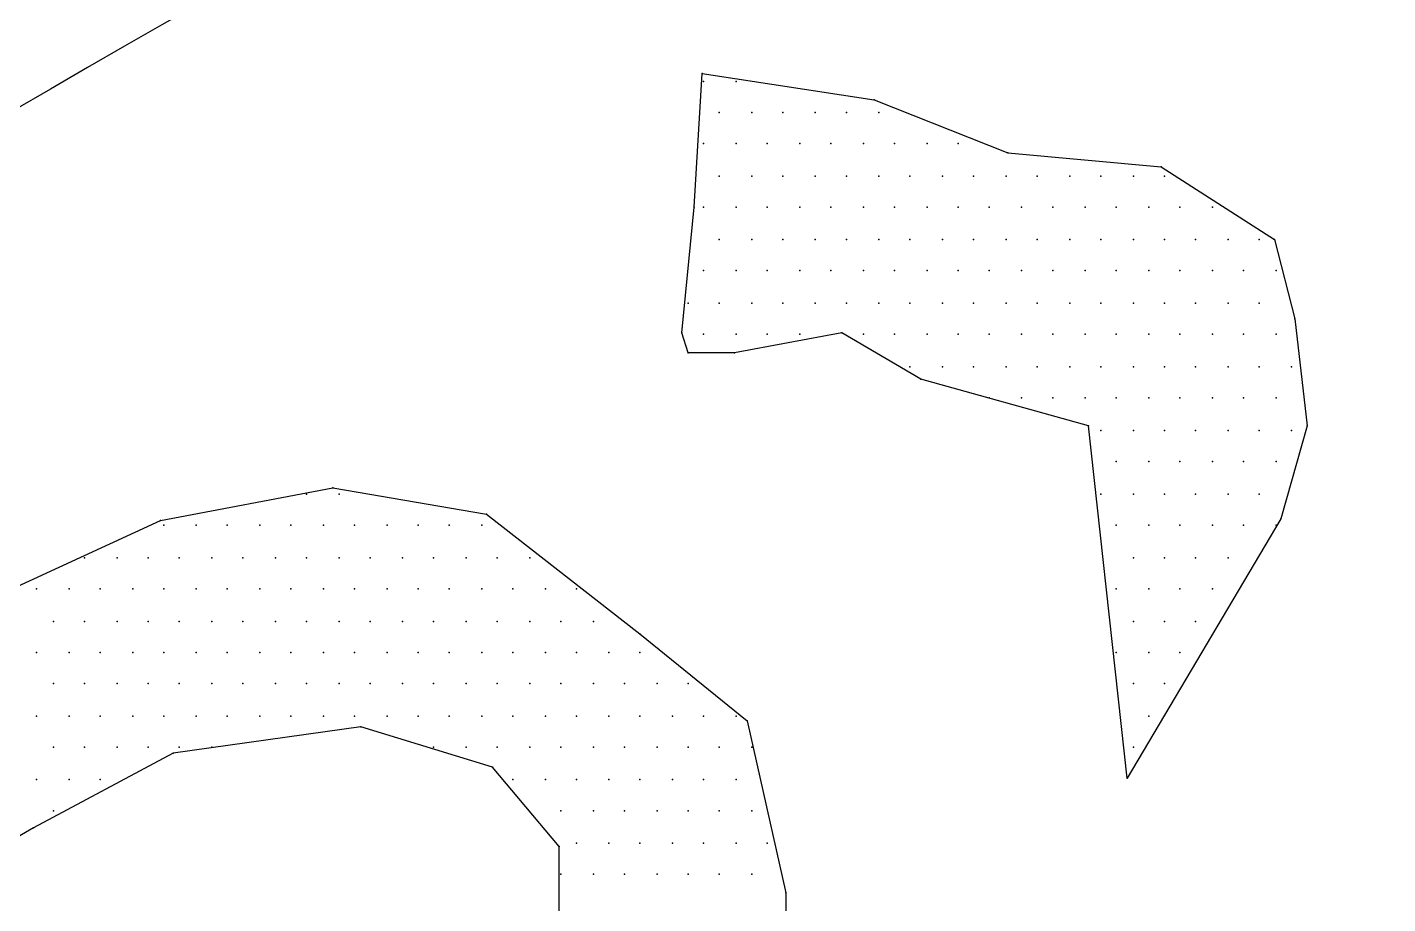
# Model space of a CAD drawing. Extents: x 199580 to 199930, y 645370 to 645670.
# Drawn here: x 199637.734 to 199639.585, y 645647.756 to 645648.949 of the extents above; entities that cross this region are included whole.
import ezdxf

# ---------------------------------------------------------------- set-up
doc = ezdxf.new("R2010")
doc.units = 0
doc.header["$LTSCALE"] = 0.2
doc.layers.add('KOTERET', color=1, linetype='Continuous')

msp = doc.modelspace()

# ---------------------------------------------------------------- linework, layer by layer
at = {"layer": 'KOTERET', "color": 1, "linetype": 'Continuous'}
for points in [[(199654.9932, 645650.0129, 0.06433), (199649.8966, 645651.419, 0.055067), (199645.3679, 645651.5541, 0.081051), (199640.018, 645650.4542, 0.05642), (199636.6294, 645648.7018, 0.170965), (199634.0241, 645645.6637, 0.076819), (199633.6272, 645643.867, 0.118306), (199634.2627, 645641.1287, 0.129737), (199636.2937, 645638.8211, 0.070189), (199640.2692, 645636.7267, 0.047922), (199643.2503, 645635.9688, 0.049022), (199647.5172, 645635.6626, 0.072792), (199653.7581, 645636.7436, 0.1248), (199657.8581, 645638.9858, 0.103709), (199660.1109, 645642.1717, 0.036886), (199660.2755, 645642.8705, 0.106536), (199660.1615, 645644.9205, 0.106243), (199658.1347, 645648.0156, 0.106919), (199654.9932, 645650.0129)], [(199643.3263, 645636.4269, 0.049045), (199647.5045, 645636.1271, 0.072972), (199653.6272, 645637.1912, 0.125195), (199657.5415, 645639.3257, 0.103069), (199659.6759, 645642.3342, 0.035565), (199659.8174, 645642.9444, 0.105225), (199659.7203, 645644.777, 0.105504), (199657.8096, 645647.6863, 0.107235), (199654.8243, 645649.5822, 0.064474), (199649.8311, 645650.9587, 0.055181), (199645.3953, 645651.0918, 0.081162), (199640.1847, 645650.0213, 0.05669), (199636.8743, 645648.307, 0.171614), (199634.4569, 645645.4969, 0.076301), (199634.0916, 645643.8501, 0.117637), (199634.6786, 645641.3377, 0.130118), (199636.5597, 645639.2032, 0.070334), (199640.4275, 645637.1637, 0.047983), (199643.3263, 645636.4269)]]:
    msp.add_lwpolyline(points, format="xyb", dxfattribs=at)
at = {"layer": 'KOTERET', "color": 2, "linetype": 'Continuous'}
for points in [[(199638.6414, 645648.7039), (199638.652, 645648.8855)], [(199638.652, 645648.8855), (199638.8863, 645648.8496)], [(199638.6541, 645648.8749), (199638.6541, 645648.8749)], [(199638.6984, 645648.8749), (199638.6984, 645648.8749)], [(199638.6752, 645648.8327), (199638.6752, 645648.8327)], [(199638.7195, 645648.8327), (199638.7195, 645648.8327)], [(199638.7618, 645648.8327), (199638.7618, 645648.8327)], [(199638.8061, 645648.8327), (199638.8061, 645648.8327)], [(199638.8483, 645648.8327), (199638.8483, 645648.8327)], [(199638.8863, 645648.8496), (199639.0679, 645648.7778)], [(199638.8927, 645648.8327), (199638.8927, 645648.8327)], [(199638.6541, 645648.7905), (199638.6541, 645648.7905)], [(199638.6984, 645648.7905), (199638.6984, 645648.7905)], [(199638.7406, 645648.7905), (199638.7406, 645648.7905)], [(199638.785, 645648.7905), (199638.785, 645648.7905)], [(199638.8272, 645648.7905), (199638.8272, 645648.7905)], [(199638.8715, 645648.7905), (199638.8715, 645648.7905)], [(199638.9138, 645648.7905), (199638.9138, 645648.7905)], [(199638.9581, 645648.7905), (199638.9581, 645648.7905)], [(199639.0003, 645648.7905), (199639.0003, 645648.7905)], [(199639.0679, 645648.7778), (199639.2769, 645648.7588)], [(199639.2769, 645648.7588), (199639.431, 645648.6596)], [(199638.6752, 645648.7461), (199638.6752, 645648.7461)], [(199638.7195, 645648.7461), (199638.7195, 645648.7461)], [(199638.7618, 645648.7461), (199638.7618, 645648.7461)], [(199638.8061, 645648.7461), (199638.8061, 645648.7461)], [(199638.8483, 645648.7461), (199638.8483, 645648.7461)], [(199638.8927, 645648.7461), (199638.8927, 645648.7461)], [(199638.9349, 645648.7461), (199638.9349, 645648.7461)], [(199638.9792, 645648.7461), (199638.9792, 645648.7461)], [(199639.0214, 645648.7461), (199639.0214, 645648.7461)], [(199639.0658, 645648.7461), (199639.0658, 645648.7461)], [(199639.108, 645648.7461), (199639.108, 645648.7461)], [(199639.1523, 645648.7461), (199639.1523, 645648.7461)], [(199639.1946, 645648.7461), (199639.1946, 645648.7461)], [(199639.2389, 645648.7461), (199639.2389, 645648.7461)], [(199639.2811, 645648.7461), (199639.2811, 645648.7461)], [(199638.6245, 645648.5329), (199638.6414, 645648.7039)], [(199638.6541, 645648.7039), (199638.6541, 645648.7039)], [(199638.6984, 645648.7039), (199638.6984, 645648.7039)], [(199638.7406, 645648.7039), (199638.7406, 645648.7039)], [(199638.785, 645648.7039), (199638.785, 645648.7039)], [(199638.8272, 645648.7039), (199638.8272, 645648.7039)], [(199638.8715, 645648.7039), (199638.8715, 645648.7039)], [(199638.9138, 645648.7039), (199638.9138, 645648.7039)], [(199638.9581, 645648.7039), (199638.9581, 645648.7039)], [(199639.0003, 645648.7039), (199639.0003, 645648.7039)], [(199639.0426, 645648.7039), (199639.0426, 645648.7039)], [(199639.0869, 645648.7039), (199639.0869, 645648.7039)], [(199639.1291, 645648.7039), (199639.1291, 645648.7039)], [(199639.1735, 645648.7039), (199639.1735, 645648.7039)], [(199639.2157, 645648.7039), (199639.2157, 645648.7039)], [(199639.26, 645648.7039), (199639.26, 645648.7039)], [(199639.3022, 645648.7039), (199639.3022, 645648.7039)], [(199639.3466, 645648.7039), (199639.3466, 645648.7039)], [(199638.6752, 645648.6596), (199638.6752, 645648.6596)], [(199638.7195, 645648.6596), (199638.7195, 645648.6596)], [(199638.7618, 645648.6596), (199638.7618, 645648.6596)], [(199638.8061, 645648.6596), (199638.8061, 645648.6596)], [(199638.8483, 645648.6596), (199638.8483, 645648.6596)], [(199638.8927, 645648.6596), (199638.8927, 645648.6596)], [(199638.9349, 645648.6596), (199638.9349, 645648.6596)], [(199638.9792, 645648.6596), (199638.9792, 645648.6596)], [(199639.0214, 645648.6596), (199639.0214, 645648.6596)], [(199639.0658, 645648.6596), (199639.0658, 645648.6596)], [(199639.108, 645648.6596), (199639.108, 645648.6596)], [(199639.1523, 645648.6596), (199639.1523, 645648.6596)], [(199639.1946, 645648.6596), (199639.1946, 645648.6596)], [(199639.2389, 645648.6596), (199639.2389, 645648.6596)], [(199639.2811, 645648.6596), (199639.2811, 645648.6596)], [(199639.3234, 645648.6596), (199639.3234, 645648.6596)], [(199639.3677, 645648.6596), (199639.3677, 645648.6596)], [(199639.4099, 645648.6596), (199639.4099, 645648.6596)], [(199639.431, 645648.6596), (199639.4585, 645648.5519)], [(199638.6541, 645648.6174), (199638.6541, 645648.6174)], [(199638.6984, 645648.6174), (199638.6984, 645648.6174)], [(199638.7406, 645648.6174), (199638.7406, 645648.6174)], [(199638.785, 645648.6174), (199638.785, 645648.6174)], [(199638.8272, 645648.6174), (199638.8272, 645648.6174)], [(199638.8715, 645648.6174), (199638.8715, 645648.6174)], [(199638.9138, 645648.6174), (199638.9138, 645648.6174)], [(199638.9581, 645648.6174), (199638.9581, 645648.6174)], [(199639.0003, 645648.6174), (199639.0003, 645648.6174)], [(199639.0426, 645648.6174), (199639.0426, 645648.6174)], [(199639.0869, 645648.6174), (199639.0869, 645648.6174)], [(199639.1291, 645648.6174), (199639.1291, 645648.6174)], [(199639.1735, 645648.6174), (199639.1735, 645648.6174)], [(199639.2157, 645648.6174), (199639.2157, 645648.6174)], [(199639.26, 645648.6174), (199639.26, 645648.6174)], [(199639.3022, 645648.6174), (199639.3022, 645648.6174)], [(199639.3466, 645648.6174), (199639.3466, 645648.6174)], [(199639.3888, 645648.6174), (199639.3888, 645648.6174)], [(199639.4331, 645648.6174), (199639.4331, 645648.6174)], [(199638.633, 645648.573), (199638.633, 645648.573)], [(199638.6752, 645648.573), (199638.6752, 645648.573)], [(199638.7195, 645648.573), (199638.7195, 645648.573)], [(199638.7618, 645648.573), (199638.7618, 645648.573)], [(199638.8061, 645648.573), (199638.8061, 645648.573)], [(199638.8483, 645648.573), (199638.8483, 645648.573)], [(199638.8927, 645648.573), (199638.8927, 645648.573)], [(199638.9349, 645648.573), (199638.9349, 645648.573)], [(199638.9792, 645648.573), (199638.9792, 645648.573)], [(199639.0214, 645648.573), (199639.0214, 645648.573)], [(199639.0658, 645648.573), (199639.0658, 645648.573)], [(199639.108, 645648.573), (199639.108, 645648.573)], [(199639.1523, 645648.573), (199639.1523, 645648.573)], [(199639.1946, 645648.573), (199639.1946, 645648.573)], [(199639.2389, 645648.573), (199639.2389, 645648.573)], [(199639.2811, 645648.573), (199639.2811, 645648.573)], [(199639.3234, 645648.573), (199639.3234, 645648.573)], [(199639.3677, 645648.573), (199639.3677, 645648.573)], [(199639.4099, 645648.573), (199639.4099, 645648.573)], [(199639.4585, 645648.5519), (199639.4754, 645648.4062)], [(199638.633, 645648.5055), (199638.6245, 645648.5329)], [(199638.6541, 645648.5308), (199638.6541, 645648.5308)], [(199638.842, 645648.5329), (199638.6963, 645648.5055)], [(199638.6984, 645648.5308), (199638.6984, 645648.5308)], [(199638.7406, 645648.5308), (199638.7406, 645648.5308)], [(199638.785, 645648.5308), (199638.785, 645648.5308)], [(199638.9497, 645648.4696), (199638.842, 645648.5329)], [(199638.8715, 645648.5308), (199638.8715, 645648.5308)], [(199638.9138, 645648.5308), (199638.9138, 645648.5308)], [(199638.9581, 645648.5308), (199638.9581, 645648.5308)], [(199639.0003, 645648.5308), (199639.0003, 645648.5308)], [(199639.0426, 645648.5308), (199639.0426, 645648.5308)], [(199639.0869, 645648.5308), (199639.0869, 645648.5308)], [(199639.1291, 645648.5308), (199639.1291, 645648.5308)], [(199639.1735, 645648.5308), (199639.1735, 645648.5308)], [(199639.2157, 645648.5308), (199639.2157, 645648.5308)], [(199639.26, 645648.5308), (199639.26, 645648.5308)], [(199639.3022, 645648.5308), (199639.3022, 645648.5308)], [(199639.3466, 645648.5308), (199639.3466, 645648.5308)], [(199639.3888, 645648.5308), (199639.3888, 645648.5308)], [(199639.4331, 645648.5308), (199639.4331, 645648.5308)], [(199638.6963, 645648.5055), (199638.633, 645648.5055)], [(199638.9349, 645648.4865), (199638.9349, 645648.4865)], [(199638.9792, 645648.4865), (199638.9792, 645648.4865)], [(199639.0214, 645648.4865), (199639.0214, 645648.4865)], [(199639.0658, 645648.4865), (199639.0658, 645648.4865)], [(199639.108, 645648.4865), (199639.108, 645648.4865)], [(199639.1523, 645648.4865), (199639.1523, 645648.4865)], [(199639.1946, 645648.4865), (199639.1946, 645648.4865)], [(199639.2389, 645648.4865), (199639.2389, 645648.4865)], [(199639.2811, 645648.4865), (199639.2811, 645648.4865)], [(199639.3234, 645648.4865), (199639.3234, 645648.4865)], [(199639.3677, 645648.4865), (199639.3677, 645648.4865)], [(199639.4099, 645648.4865), (199639.4099, 645648.4865)], [(199639.4543, 645648.4865), (199639.4543, 645648.4865)], [(199639.1777, 645648.4062), (199638.9497, 645648.4696)], [(199639.0426, 645648.4442), (199639.0426, 645648.4442)], [(199639.0869, 645648.4442), (199639.0869, 645648.4442)], [(199639.1291, 645648.4442), (199639.1291, 645648.4442)], [(199639.1735, 645648.4442), (199639.1735, 645648.4442)], [(199639.2157, 645648.4442), (199639.2157, 645648.4442)], [(199639.26, 645648.4442), (199639.26, 645648.4442)], [(199639.3022, 645648.4442), (199639.3022, 645648.4442)], [(199639.3466, 645648.4442), (199639.3466, 645648.4442)], [(199639.3888, 645648.4442), (199639.3888, 645648.4442)], [(199639.4331, 645648.4442), (199639.4331, 645648.4442)], [(199639.2305, 645647.927), (199639.1777, 645648.4062)], [(199639.1946, 645648.3999), (199639.1946, 645648.3999)], [(199639.2389, 645648.3999), (199639.2389, 645648.3999)], [(199639.2811, 645648.3999), (199639.2811, 645648.3999)], [(199639.3234, 645648.3999), (199639.3234, 645648.3999)], [(199639.3677, 645648.3999), (199639.3677, 645648.3999)], [(199639.4099, 645648.3999), (199639.4099, 645648.3999)], [(199639.4754, 645648.4062), (199639.4395, 645648.2796)], [(199639.4543, 645648.3999), (199639.4543, 645648.3999)], [(199639.2157, 645648.3577), (199639.2157, 645648.3577)], [(199639.26, 645648.3577), (199639.26, 645648.3577)], [(199639.3022, 645648.3577), (199639.3022, 645648.3577)], [(199639.3466, 645648.3577), (199639.3466, 645648.3577)], [(199639.3888, 645648.3577), (199639.3888, 645648.3577)], [(199639.4331, 645648.3577), (199639.4331, 645648.3577)], [(199637.9151, 645648.2774), (199638.1495, 645648.3218)], [(199638.1495, 645648.3218), (199638.3585, 645648.2859)], [(199638.1136, 645648.3133), (199638.1136, 645648.3133)], [(199638.1579, 645648.3133), (199638.1579, 645648.3133)], [(199639.1946, 645648.3133), (199639.1946, 645648.3133)], [(199639.2389, 645648.3133), (199639.2389, 645648.3133)], [(199639.2811, 645648.3133), (199639.2811, 645648.3133)], [(199639.3234, 645648.3133), (199639.3234, 645648.3133)], [(199639.3677, 645648.3133), (199639.3677, 645648.3133)], [(199639.4099, 645648.3133), (199639.4099, 645648.3133)], [(199637.5984, 645648.1318), (199637.9151, 645648.2774)], [(199638.3585, 645648.2859), (199638.5675, 645648.1233)], [(199639.4395, 645648.2796), (199639.2305, 645647.927)], [(199637.9194, 645648.2711), (199637.9194, 645648.2711)], [(199637.9637, 645648.2711), (199637.9637, 645648.2711)], [(199638.0059, 645648.2711), (199638.0059, 645648.2711)], [(199638.0503, 645648.2711), (199638.0503, 645648.2711)], [(199638.0925, 645648.2711), (199638.0925, 645648.2711)], [(199638.1368, 645648.2711), (199638.1368, 645648.2711)], [(199638.179, 645648.2711), (199638.179, 645648.2711)], [(199638.2234, 645648.2711), (199638.2234, 645648.2711)], [(199638.2656, 645648.2711), (199638.2656, 645648.2711)], [(199638.3078, 645648.2711), (199638.3078, 645648.2711)], [(199638.3522, 645648.2711), (199638.3522, 645648.2711)], [(199639.2157, 645648.2711), (199639.2157, 645648.2711)], [(199639.26, 645648.2711), (199639.26, 645648.2711)], [(199639.3022, 645648.2711), (199639.3022, 645648.2711)], [(199639.3466, 645648.2711), (199639.3466, 645648.2711)], [(199639.3888, 645648.2711), (199639.3888, 645648.2711)], [(199639.4331, 645648.2711), (199639.4331, 645648.2711)], [(199637.8117, 645648.2268), (199637.8117, 645648.2268)], [(199637.856, 645648.2268), (199637.856, 645648.2268)], [(199637.8982, 645648.2268), (199637.8982, 645648.2268)], [(199637.9405, 645648.2268), (199637.9405, 645648.2268)], [(199637.9848, 645648.2268), (199637.9848, 645648.2268)], [(199638.027, 645648.2268), (199638.027, 645648.2268)], [(199638.0714, 645648.2268), (199638.0714, 645648.2268)], [(199638.1136, 645648.2268), (199638.1136, 645648.2268)], [(199638.1579, 645648.2268), (199638.1579, 645648.2268)], [(199638.2002, 645648.2268), (199638.2002, 645648.2268)], [(199638.2445, 645648.2268), (199638.2445, 645648.2268)], [(199638.2867, 645648.2268), (199638.2867, 645648.2268)], [(199638.3311, 645648.2268), (199638.3311, 645648.2268)], [(199638.3733, 645648.2268), (199638.3733, 645648.2268)], [(199638.4176, 645648.2268), (199638.4176, 645648.2268)], [(199639.2389, 645648.2268), (199639.2389, 645648.2268)], [(199639.2811, 645648.2268), (199639.2811, 645648.2268)], [(199639.3234, 645648.2268), (199639.3234, 645648.2268)], [(199639.3677, 645648.2268), (199639.3677, 645648.2268)], [(199637.7462, 645648.1845), (199637.7462, 645648.1845)], [(199637.7906, 645648.1845), (199637.7906, 645648.1845)], [(199637.8328, 645648.1845), (199637.8328, 645648.1845)], [(199637.8771, 645648.1845), (199637.8771, 645648.1845)], [(199637.9194, 645648.1845), (199637.9194, 645648.1845)], [(199637.9637, 645648.1845), (199637.9637, 645648.1845)], [(199638.0059, 645648.1845), (199638.0059, 645648.1845)], [(199638.0503, 645648.1845), (199638.0503, 645648.1845)], [(199638.0925, 645648.1845), (199638.0925, 645648.1845)], [(199638.1368, 645648.1845), (199638.1368, 645648.1845)], [(199638.179, 645648.1845), (199638.179, 645648.1845)], [(199638.2234, 645648.1845), (199638.2234, 645648.1845)], [(199638.2656, 645648.1845), (199638.2656, 645648.1845)], [(199638.3078, 645648.1845), (199638.3078, 645648.1845)], [(199638.3522, 645648.1845), (199638.3522, 645648.1845)], [(199638.3944, 645648.1845), (199638.3944, 645648.1845)], [(199638.4387, 645648.1845), (199638.4387, 645648.1845)], [(199638.481, 645648.1845), (199638.481, 645648.1845)], [(199639.2157, 645648.1845), (199639.2157, 645648.1845)], [(199639.26, 645648.1845), (199639.26, 645648.1845)], [(199639.3022, 645648.1845), (199639.3022, 645648.1845)], [(199639.3466, 645648.1845), (199639.3466, 645648.1845)], [(199637.7695, 645648.1402), (199637.7695, 645648.1402)], [(199637.8117, 645648.1402), (199637.8117, 645648.1402)], [(199637.856, 645648.1402), (199637.856, 645648.1402)], [(199637.8982, 645648.1402), (199637.8982, 645648.1402)], [(199637.9405, 645648.1402), (199637.9405, 645648.1402)], [(199637.9848, 645648.1402), (199637.9848, 645648.1402)], [(199638.027, 645648.1402), (199638.027, 645648.1402)], [(199638.0714, 645648.1402), (199638.0714, 645648.1402)], [(199638.1136, 645648.1402), (199638.1136, 645648.1402)], [(199638.1579, 645648.1402), (199638.1579, 645648.1402)], [(199638.2002, 645648.1402), (199638.2002, 645648.1402)], [(199638.2445, 645648.1402), (199638.2445, 645648.1402)], [(199638.2867, 645648.1402), (199638.2867, 645648.1402)], [(199638.3311, 645648.1402), (199638.3311, 645648.1402)], [(199638.3733, 645648.1402), (199638.3733, 645648.1402)], [(199638.4176, 645648.1402), (199638.4176, 645648.1402)], [(199638.4598, 645648.1402), (199638.4598, 645648.1402)], [(199638.5042, 645648.1402), (199638.5042, 645648.1402)], [(199639.2389, 645648.1402), (199639.2389, 645648.1402)], [(199639.2811, 645648.1402), (199639.2811, 645648.1402)], [(199639.3234, 645648.1402), (199639.3234, 645648.1402)], [(199638.5675, 645648.1233), (199638.7132, 645648.0051)], [(199637.7462, 645648.098), (199637.7462, 645648.098)], [(199637.7906, 645648.098), (199637.7906, 645648.098)], [(199637.8328, 645648.098), (199637.8328, 645648.098)], [(199637.8771, 645648.098), (199637.8771, 645648.098)], [(199637.9194, 645648.098), (199637.9194, 645648.098)], [(199637.9637, 645648.098), (199637.9637, 645648.098)], [(199638.0059, 645648.098), (199638.0059, 645648.098)], [(199638.0503, 645648.098), (199638.0503, 645648.098)], [(199638.0925, 645648.098), (199638.0925, 645648.098)], [(199638.1368, 645648.098), (199638.1368, 645648.098)], [(199638.179, 645648.098), (199638.179, 645648.098)], [(199638.2234, 645648.098), (199638.2234, 645648.098)], [(199638.2656, 645648.098), (199638.2656, 645648.098)], [(199638.3078, 645648.098), (199638.3078, 645648.098)], [(199638.3522, 645648.098), (199638.3522, 645648.098)], [(199638.3944, 645648.098), (199638.3944, 645648.098)], [(199638.4387, 645648.098), (199638.4387, 645648.098)], [(199638.481, 645648.098), (199638.481, 645648.098)], [(199638.5253, 645648.098), (199638.5253, 645648.098)], [(199638.5675, 645648.098), (199638.5675, 645648.098)], [(199639.2157, 645648.098), (199639.2157, 645648.098)], [(199639.26, 645648.098), (199639.26, 645648.098)], [(199639.3022, 645648.098), (199639.3022, 645648.098)], [(199637.7695, 645648.0558), (199637.7695, 645648.0558)], [(199637.8117, 645648.0558), (199637.8117, 645648.0558)], [(199637.856, 645648.0558), (199637.856, 645648.0558)], [(199637.8982, 645648.0558), (199637.8982, 645648.0558)], [(199637.9405, 645648.0558), (199637.9405, 645648.0558)], [(199637.9848, 645648.0558), (199637.9848, 645648.0558)], [(199638.027, 645648.0558), (199638.027, 645648.0558)], [(199638.0714, 645648.0558), (199638.0714, 645648.0558)], [(199638.1136, 645648.0558), (199638.1136, 645648.0558)], [(199638.1579, 645648.0558), (199638.1579, 645648.0558)], [(199638.2002, 645648.0558), (199638.2002, 645648.0558)], [(199638.2445, 645648.0558), (199638.2445, 645648.0558)], [(199638.2867, 645648.0558), (199638.2867, 645648.0558)], [(199638.3311, 645648.0558), (199638.3311, 645648.0558)], [(199638.3733, 645648.0558), (199638.3733, 645648.0558)], [(199638.4176, 645648.0558), (199638.4176, 645648.0558)], [(199638.4598, 645648.0558), (199638.4598, 645648.0558)], [(199638.5042, 645648.0558), (199638.5042, 645648.0558)], [(199638.5464, 645648.0558), (199638.5464, 645648.0558)], [(199638.5907, 645648.0558), (199638.5907, 645648.0558)], [(199638.633, 645648.0558), (199638.633, 645648.0558)], [(199639.2389, 645648.0558), (199639.2389, 645648.0558)], [(199639.2811, 645648.0558), (199639.2811, 645648.0558)], [(199637.7462, 645648.0114), (199637.7462, 645648.0114)], [(199637.7906, 645648.0114), (199637.7906, 645648.0114)], [(199637.8328, 645648.0114), (199637.8328, 645648.0114)], [(199637.8771, 645648.0114), (199637.8771, 645648.0114)], [(199637.9194, 645648.0114), (199637.9194, 645648.0114)], [(199637.9637, 645648.0114), (199637.9637, 645648.0114)], [(199638.0059, 645648.0114), (199638.0059, 645648.0114)], [(199638.0503, 645648.0114), (199638.0503, 645648.0114)], [(199638.0925, 645648.0114), (199638.0925, 645648.0114)], [(199638.1368, 645648.0114), (199638.1368, 645648.0114)], [(199638.179, 645648.0114), (199638.179, 645648.0114)], [(199638.2234, 645648.0114), (199638.2234, 645648.0114)], [(199638.2656, 645648.0114), (199638.2656, 645648.0114)], [(199638.3078, 645648.0114), (199638.3078, 645648.0114)], [(199638.3522, 645648.0114), (199638.3522, 645648.0114)], [(199638.3944, 645648.0114), (199638.3944, 645648.0114)], [(199638.4387, 645648.0114), (199638.4387, 645648.0114)], [(199638.481, 645648.0114), (199638.481, 645648.0114)], [(199638.5253, 645648.0114), (199638.5253, 645648.0114)], [(199638.5675, 645648.0114), (199638.5675, 645648.0114)], [(199638.6119, 645648.0114), (199638.6119, 645648.0114)], [(199638.6541, 645648.0114), (199638.6541, 645648.0114)], [(199638.6984, 645648.0114), (199638.6984, 645648.0114)], [(199638.7132, 645648.0051), (199638.766, 645647.7707)], [(199639.26, 645648.0114), (199639.26, 645648.0114)], [(199638.1875, 645647.9966), (199637.932, 645647.9608)], [(199638.3669, 645647.9418), (199638.1875, 645647.9966)], [(199637.7695, 645647.9692), (199637.7695, 645647.9692)], [(199637.8117, 645647.9692), (199637.8117, 645647.9692)], [(199637.856, 645647.9692), (199637.856, 645647.9692)], [(199637.8982, 645647.9692), (199637.8982, 645647.9692)], [(199637.9405, 645647.9692), (199637.9405, 645647.9692)], [(199637.9848, 645647.9692), (199637.9848, 645647.9692)], [(199638.2867, 645647.9692), (199638.2867, 645647.9692)], [(199638.3311, 645647.9692), (199638.3311, 645647.9692)], [(199638.3733, 645647.9692), (199638.3733, 645647.9692)], [(199638.4176, 645647.9692), (199638.4176, 645647.9692)], [(199638.4598, 645647.9692), (199638.4598, 645647.9692)], [(199638.5042, 645647.9692), (199638.5042, 645647.9692)], [(199638.5464, 645647.9692), (199638.5464, 645647.9692)], [(199638.5907, 645647.9692), (199638.5907, 645647.9692)], [(199638.633, 645647.9692), (199638.633, 645647.9692)], [(199638.6752, 645647.9692), (199638.6752, 645647.9692)], [(199638.7195, 645647.9692), (199638.7195, 645647.9692)], [(199639.2389, 645647.9692), (199639.2389, 645647.9692)], [(199637.932, 645647.9608), (199637.742, 645647.8594)], [(199638.4577, 645647.8341), (199638.3669, 645647.9418)], [(199637.7462, 645647.9249), (199637.7462, 645647.9249)], [(199637.7906, 645647.9249), (199637.7906, 645647.9249)], [(199637.8328, 645647.9249), (199637.8328, 645647.9249)], [(199638.3944, 645647.9249), (199638.3944, 645647.9249)], [(199638.4387, 645647.9249), (199638.4387, 645647.9249)], [(199638.481, 645647.9249), (199638.481, 645647.9249)], [(199638.5253, 645647.9249), (199638.5253, 645647.9249)], [(199638.5675, 645647.9249), (199638.5675, 645647.9249)], [(199638.6119, 645647.9249), (199638.6119, 645647.9249)], [(199638.6541, 645647.9249), (199638.6541, 645647.9249)], [(199638.6984, 645647.9249), (199638.6984, 645647.9249)], [(199637.7695, 645647.8826), (199637.7695, 645647.8826)], [(199638.4598, 645647.8826), (199638.4598, 645647.8826)], [(199638.5042, 645647.8826), (199638.5042, 645647.8826)], [(199638.5464, 645647.8826), (199638.5464, 645647.8826)], [(199638.5907, 645647.8826), (199638.5907, 645647.8826)], [(199638.633, 645647.8826), (199638.633, 645647.8826)], [(199638.6752, 645647.8826), (199638.6752, 645647.8826)], [(199638.7195, 645647.8826), (199638.7195, 645647.8826)], [(199637.742, 645647.8594), (199637.571, 645647.7602)], [(199638.4577, 645647.7074), (199638.4577, 645647.8341)], [(199638.481, 645647.8383), (199638.481, 645647.8383)], [(199638.5253, 645647.8383), (199638.5253, 645647.8383)], [(199638.5675, 645647.8383), (199638.5675, 645647.8383)], [(199638.6119, 645647.8383), (199638.6119, 645647.8383)], [(199638.6541, 645647.8383), (199638.6541, 645647.8383)], [(199638.6984, 645647.8383), (199638.6984, 645647.8383)], [(199638.7406, 645647.8383), (199638.7406, 645647.8383)], [(199638.4598, 645647.7961), (199638.4598, 645647.7961)], [(199638.5042, 645647.7961), (199638.5042, 645647.7961)], [(199638.5464, 645647.7961), (199638.5464, 645647.7961)], [(199638.5907, 645647.7961), (199638.5907, 645647.7961)], [(199638.633, 645647.7961), (199638.633, 645647.7961)], [(199638.6752, 645647.7961), (199638.6752, 645647.7961)], [(199638.7195, 645647.7961), (199638.7195, 645647.7961)], [(199638.766, 645647.7707), (199638.766, 645647.5427)]]:
    msp.add_lwpolyline(points, dxfattribs=at)
at = {"layer": 'KOTERET', "color": 1}
for p in [(199638.652, 645648.8855), (199638.652, 645648.8855), (199638.6541, 645648.8749), (199638.6541, 645648.8749), (199638.6984, 645648.8749), (199638.6984, 645648.8749), (199638.6752, 645648.8327), (199638.6752, 645648.8327), (199638.7195, 645648.8327), (199638.7195, 645648.8327), (199638.7618, 645648.8327), (199638.7618, 645648.8327), (199638.8061, 645648.8327), (199638.8061, 645648.8327), (199638.8483, 645648.8327), (199638.8483, 645648.8327), (199638.8863, 645648.8496), (199638.8863, 645648.8496), (199638.8927, 645648.8327), (199638.8927, 645648.8327), (199638.6541, 645648.7905), (199638.6541, 645648.7905), (199638.6984, 645648.7905), (199638.6984, 645648.7905), (199638.7406, 645648.7905), (199638.7406, 645648.7905), (199638.785, 645648.7905), (199638.785, 645648.7905), (199638.8272, 645648.7905), (199638.8272, 645648.7905), (199638.8715, 645648.7905), (199638.8715, 645648.7905), (199638.9138, 645648.7905), (199638.9138, 645648.7905), (199638.9581, 645648.7905), (199638.9581, 645648.7905), (199639.0003, 645648.7905), (199639.0003, 645648.7905), (199639.0679, 645648.7778), (199639.0679, 645648.7778), (199639.2769, 645648.7588), (199639.2769, 645648.7588), (199638.6752, 645648.7461), (199638.6752, 645648.7461), (199638.7195, 645648.7461), (199638.7195, 645648.7461), (199638.7618, 645648.7461), (199638.7618, 645648.7461), (199638.8061, 645648.7461), (199638.8061, 645648.7461), (199638.8483, 645648.7461), (199638.8483, 645648.7461), (199638.8927, 645648.7461), (199638.8927, 645648.7461), (199638.9349, 645648.7461), (199638.9349, 645648.7461), (199638.9792, 645648.7461), (199638.9792, 645648.7461), (199639.0214, 645648.7461), (199639.0214, 645648.7461), (199639.0658, 645648.7461), (199639.0658, 645648.7461), (199639.108, 645648.7461), (199639.108, 645648.7461), (199639.1523, 645648.7461), (199639.1523, 645648.7461), (199639.1946, 645648.7461), (199639.1946, 645648.7461), (199639.2389, 645648.7461), (199639.2389, 645648.7461), (199639.2811, 645648.7461), (199639.2811, 645648.7461), (199638.6414, 645648.7039), (199638.6414, 645648.7039), (199638.6541, 645648.7039), (199638.6541, 645648.7039), (199638.6984, 645648.7039), (199638.6984, 645648.7039), (199638.7406, 645648.7039), (199638.7406, 645648.7039), (199638.785, 645648.7039), (199638.785, 645648.7039), (199638.8272, 645648.7039), (199638.8272, 645648.7039), (199638.8715, 645648.7039), (199638.8715, 645648.7039), (199638.9138, 645648.7039), (199638.9138, 645648.7039), (199638.9581, 645648.7039), (199638.9581, 645648.7039), (199639.0003, 645648.7039), (199639.0003, 645648.7039), (199639.0426, 645648.7039), (199639.0426, 645648.7039), (199639.0869, 645648.7039), (199639.0869, 645648.7039), (199639.1291, 645648.7039), (199639.1291, 645648.7039), (199639.1735, 645648.7039), (199639.1735, 645648.7039), (199639.2157, 645648.7039), (199639.2157, 645648.7039), (199639.26, 645648.7039), (199639.26, 645648.7039), (199639.3022, 645648.7039), (199639.3022, 645648.7039), (199639.3466, 645648.7039), (199639.3466, 645648.7039), (199638.6752, 645648.6596), (199638.6752, 645648.6596), (199638.7195, 645648.6596), (199638.7195, 645648.6596), (199638.7618, 645648.6596), (199638.7618, 645648.6596), (199638.8061, 645648.6596), (199638.8061, 645648.6596), (199638.8483, 645648.6596), (199638.8483, 645648.6596), (199638.8927, 645648.6596), (199638.8927, 645648.6596), (199638.9349, 645648.6596), (199638.9349, 645648.6596), (199638.9792, 645648.6596), (199638.9792, 645648.6596), (199639.0214, 645648.6596), (199639.0214, 645648.6596), (199639.0658, 645648.6596), (199639.0658, 645648.6596), (199639.108, 645648.6596), (199639.108, 645648.6596), (199639.1523, 645648.6596), (199639.1523, 645648.6596), (199639.1946, 645648.6596), (199639.1946, 645648.6596), (199639.2389, 645648.6596), (199639.2389, 645648.6596), (199639.2811, 645648.6596), (199639.2811, 645648.6596), (199639.3234, 645648.6596), (199639.3234, 645648.6596), (199639.3677, 645648.6596), (199639.3677, 645648.6596), (199639.4099, 645648.6596), (199639.4099, 645648.6596), (199639.431, 645648.6596), (199639.431, 645648.6596), (199638.6541, 645648.6174), (199638.6541, 645648.6174), (199638.6984, 645648.6174), (199638.6984, 645648.6174), (199638.7406, 645648.6174), (199638.7406, 645648.6174), (199638.785, 645648.6174), (199638.785, 645648.6174), (199638.8272, 645648.6174), (199638.8272, 645648.6174), (199638.8715, 645648.6174), (199638.8715, 645648.6174), (199638.9138, 645648.6174), (199638.9138, 645648.6174), (199638.9581, 645648.6174), (199638.9581, 645648.6174), (199639.0003, 645648.6174), (199639.0003, 645648.6174), (199639.0426, 645648.6174), (199639.0426, 645648.6174), (199639.0869, 645648.6174), (199639.0869, 645648.6174), (199639.1291, 645648.6174), (199639.1291, 645648.6174), (199639.1735, 645648.6174), (199639.1735, 645648.6174), (199639.2157, 645648.6174), (199639.2157, 645648.6174), (199639.26, 645648.6174), (199639.26, 645648.6174), (199639.3022, 645648.6174), (199639.3022, 645648.6174), (199639.3466, 645648.6174), (199639.3466, 645648.6174), (199639.3888, 645648.6174), (199639.3888, 645648.6174), (199639.4331, 645648.6174), (199639.4331, 645648.6174), (199638.633, 645648.573), (199638.633, 645648.573), (199638.6752, 645648.573), (199638.6752, 645648.573), (199638.7195, 645648.573), (199638.7195, 645648.573), (199638.7618, 645648.573), (199638.7618, 645648.573), (199638.8061, 645648.573), (199638.8061, 645648.573), (199638.8483, 645648.573), (199638.8483, 645648.573), (199638.8927, 645648.573), (199638.8927, 645648.573), (199638.9349, 645648.573), (199638.9349, 645648.573), (199638.9792, 645648.573), (199638.9792, 645648.573), (199639.0214, 645648.573), (199639.0214, 645648.573), (199639.0658, 645648.573), (199639.0658, 645648.573), (199639.108, 645648.573), (199639.108, 645648.573), (199639.1523, 645648.573), (199639.1523, 645648.573), (199639.1946, 645648.573), (199639.1946, 645648.573), (199639.2389, 645648.573), (199639.2389, 645648.573), (199639.2811, 645648.573), (199639.2811, 645648.573), (199639.3234, 645648.573), (199639.3234, 645648.573), (199639.3677, 645648.573), (199639.3677, 645648.573), (199639.4099, 645648.573), (199639.4099, 645648.573), (199639.4585, 645648.5519), (199639.4585, 645648.5519), (199638.6245, 645648.5329), (199638.6245, 645648.5329), (199638.6541, 645648.5308), (199638.6541, 645648.5308), (199638.6984, 645648.5308), (199638.6984, 645648.5308), (199638.7406, 645648.5308), (199638.7406, 645648.5308), (199638.785, 645648.5308), (199638.785, 645648.5308), (199638.842, 645648.5329), (199638.842, 645648.5329), (199638.8715, 645648.5308), (199638.8715, 645648.5308), (199638.9138, 645648.5308), (199638.9138, 645648.5308), (199638.9581, 645648.5308), (199638.9581, 645648.5308), (199639.0003, 645648.5308), (199639.0003, 645648.5308), (199639.0426, 645648.5308), (199639.0426, 645648.5308), (199639.0869, 645648.5308), (199639.0869, 645648.5308), (199639.1291, 645648.5308), (199639.1291, 645648.5308), (199639.1735, 645648.5308), (199639.1735, 645648.5308), (199639.2157, 645648.5308), (199639.2157, 645648.5308), (199639.26, 645648.5308), (199639.26, 645648.5308), (199639.3022, 645648.5308), (199639.3022, 645648.5308), (199639.3466, 645648.5308), (199639.3466, 645648.5308), (199639.3888, 645648.5308), (199639.3888, 645648.5308), (199639.4331, 645648.5308), (199639.4331, 645648.5308), (199638.633, 645648.5055), (199638.633, 645648.5055), (199638.6963, 645648.5055), (199638.6963, 645648.5055), (199638.9349, 645648.4865), (199638.9349, 645648.4865), (199638.9792, 645648.4865), (199638.9792, 645648.4865), (199639.0214, 645648.4865), (199639.0214, 645648.4865), (199639.0658, 645648.4865), (199639.0658, 645648.4865), (199639.108, 645648.4865), (199639.108, 645648.4865), (199639.1523, 645648.4865), (199639.1523, 645648.4865), (199639.1946, 645648.4865), (199639.1946, 645648.4865), (199639.2389, 645648.4865), (199639.2389, 645648.4865), (199639.2811, 645648.4865), (199639.2811, 645648.4865), (199639.3234, 645648.4865), (199639.3234, 645648.4865), (199639.3677, 645648.4865), (199639.3677, 645648.4865), (199639.4099, 645648.4865), (199639.4099, 645648.4865), (199639.4543, 645648.4865), (199639.4543, 645648.4865), (199638.9497, 645648.4696), (199638.9497, 645648.4696), (199639.0426, 645648.4442), (199639.0426, 645648.4442), (199639.0869, 645648.4442), (199639.0869, 645648.4442), (199639.1291, 645648.4442), (199639.1291, 645648.4442), (199639.1735, 645648.4442), (199639.1735, 645648.4442), (199639.2157, 645648.4442), (199639.2157, 645648.4442), (199639.26, 645648.4442), (199639.26, 645648.4442), (199639.3022, 645648.4442), (199639.3022, 645648.4442), (199639.3466, 645648.4442), (199639.3466, 645648.4442), (199639.3888, 645648.4442), (199639.3888, 645648.4442), (199639.4331, 645648.4442), (199639.4331, 645648.4442), (199639.1777, 645648.4062), (199639.1777, 645648.4062), (199639.1946, 645648.3999), (199639.1946, 645648.3999), (199639.2389, 645648.3999), (199639.2389, 645648.3999), (199639.2811, 645648.3999), (199639.2811, 645648.3999), (199639.3234, 645648.3999), (199639.3234, 645648.3999), (199639.3677, 645648.3999), (199639.3677, 645648.3999), (199639.4099, 645648.3999), (199639.4099, 645648.3999), (199639.4543, 645648.3999), (199639.4543, 645648.3999), (199639.4754, 645648.4062), (199639.4754, 645648.4062), (199639.2157, 645648.3577), (199639.2157, 645648.3577), (199639.26, 645648.3577), (199639.26, 645648.3577), (199639.3022, 645648.3577), (199639.3022, 645648.3577), (199639.3466, 645648.3577), (199639.3466, 645648.3577), (199639.3888, 645648.3577), (199639.3888, 645648.3577), (199639.4331, 645648.3577), (199639.4331, 645648.3577), (199638.1495, 645648.3218), (199638.1495, 645648.3218), (199638.1136, 645648.3133), (199638.1136, 645648.3133), (199638.1579, 645648.3133), (199638.1579, 645648.3133), (199639.1946, 645648.3133), (199639.1946, 645648.3133), (199639.2389, 645648.3133), (199639.2389, 645648.3133), (199639.2811, 645648.3133), (199639.2811, 645648.3133), (199639.3234, 645648.3133), (199639.3234, 645648.3133), (199639.3677, 645648.3133), (199639.3677, 645648.3133), (199639.4099, 645648.3133), (199639.4099, 645648.3133), (199637.9151, 645648.2774), (199637.9151, 645648.2774), (199638.3585, 645648.2859), (199638.3585, 645648.2859), (199639.4395, 645648.2796), (199639.4395, 645648.2796), (199637.9194, 645648.2711), (199637.9194, 645648.2711), (199637.9637, 645648.2711), (199637.9637, 645648.2711), (199638.0059, 645648.2711), (199638.0059, 645648.2711), (199638.0503, 645648.2711), (199638.0503, 645648.2711), (199638.0925, 645648.2711), (199638.0925, 645648.2711), (199638.1368, 645648.2711), (199638.1368, 645648.2711), (199638.179, 645648.2711), (199638.179, 645648.2711), (199638.2234, 645648.2711), (199638.2234, 645648.2711), (199638.2656, 645648.2711), (199638.2656, 645648.2711), (199638.3078, 645648.2711), (199638.3078, 645648.2711), (199638.3522, 645648.2711), (199638.3522, 645648.2711), (199639.2157, 645648.2711), (199639.2157, 645648.2711), (199639.26, 645648.2711), (199639.26, 645648.2711), (199639.3022, 645648.2711), (199639.3022, 645648.2711), (199639.3466, 645648.2711), (199639.3466, 645648.2711), (199639.3888, 645648.2711), (199639.3888, 645648.2711), (199639.4331, 645648.2711), (199639.4331, 645648.2711), (199637.8117, 645648.2268), (199637.8117, 645648.2268), (199637.856, 645648.2268), (199637.856, 645648.2268), (199637.8982, 645648.2268), (199637.8982, 645648.2268), (199637.9405, 645648.2268), (199637.9405, 645648.2268), (199637.9848, 645648.2268), (199637.9848, 645648.2268), (199638.027, 645648.2268), (199638.027, 645648.2268), (199638.0714, 645648.2268), (199638.0714, 645648.2268), (199638.1136, 645648.2268), (199638.1136, 645648.2268), (199638.1579, 645648.2268), (199638.1579, 645648.2268), (199638.2002, 645648.2268), (199638.2002, 645648.2268), (199638.2445, 645648.2268), (199638.2445, 645648.2268), (199638.2867, 645648.2268), (199638.2867, 645648.2268), (199638.3311, 645648.2268), (199638.3311, 645648.2268), (199638.3733, 645648.2268), (199638.3733, 645648.2268), (199638.4176, 645648.2268), (199638.4176, 645648.2268), (199639.2389, 645648.2268), (199639.2389, 645648.2268), (199639.2811, 645648.2268), (199639.2811, 645648.2268), (199639.3234, 645648.2268), (199639.3234, 645648.2268), (199639.3677, 645648.2268), (199639.3677, 645648.2268), (199637.7462, 645648.1845), (199637.7462, 645648.1845), (199637.7906, 645648.1845), (199637.7906, 645648.1845), (199637.8328, 645648.1845), (199637.8328, 645648.1845), (199637.8771, 645648.1845), (199637.8771, 645648.1845), (199637.9194, 645648.1845), (199637.9194, 645648.1845), (199637.9637, 645648.1845), (199637.9637, 645648.1845), (199638.0059, 645648.1845), (199638.0059, 645648.1845), (199638.0503, 645648.1845), (199638.0503, 645648.1845), (199638.0925, 645648.1845), (199638.0925, 645648.1845), (199638.1368, 645648.1845), (199638.1368, 645648.1845), (199638.179, 645648.1845), (199638.179, 645648.1845), (199638.2234, 645648.1845), (199638.2234, 645648.1845), (199638.2656, 645648.1845), (199638.2656, 645648.1845), (199638.3078, 645648.1845), (199638.3078, 645648.1845), (199638.3522, 645648.1845), (199638.3522, 645648.1845), (199638.3944, 645648.1845), (199638.3944, 645648.1845), (199638.4387, 645648.1845), (199638.4387, 645648.1845), (199638.481, 645648.1845), (199638.481, 645648.1845), (199639.2157, 645648.1845), (199639.2157, 645648.1845), (199639.26, 645648.1845), (199639.26, 645648.1845), (199639.3022, 645648.1845), (199639.3022, 645648.1845), (199639.3466, 645648.1845), (199639.3466, 645648.1845), (199637.7695, 645648.1402), (199637.7695, 645648.1402), (199637.8117, 645648.1402), (199637.8117, 645648.1402), (199637.856, 645648.1402), (199637.856, 645648.1402), (199637.8982, 645648.1402), (199637.8982, 645648.1402), (199637.9405, 645648.1402), (199637.9405, 645648.1402), (199637.9848, 645648.1402), (199637.9848, 645648.1402), (199638.027, 645648.1402), (199638.027, 645648.1402), (199638.0714, 645648.1402), (199638.0714, 645648.1402), (199638.1136, 645648.1402), (199638.1136, 645648.1402), (199638.1579, 645648.1402), (199638.1579, 645648.1402), (199638.2002, 645648.1402), (199638.2002, 645648.1402), (199638.2445, 645648.1402), (199638.2445, 645648.1402), (199638.2867, 645648.1402), (199638.2867, 645648.1402), (199638.3311, 645648.1402), (199638.3311, 645648.1402), (199638.3733, 645648.1402), (199638.3733, 645648.1402), (199638.4176, 645648.1402), (199638.4176, 645648.1402), (199638.4598, 645648.1402), (199638.4598, 645648.1402), (199638.5042, 645648.1402), (199638.5042, 645648.1402), (199639.2389, 645648.1402), (199639.2389, 645648.1402), (199639.2811, 645648.1402), (199639.2811, 645648.1402), (199639.3234, 645648.1402), (199639.3234, 645648.1402), (199638.5675, 645648.1233), (199638.5675, 645648.1233), (199637.7462, 645648.098), (199637.7462, 645648.098), (199637.7906, 645648.098), (199637.7906, 645648.098), (199637.8328, 645648.098), (199637.8328, 645648.098), (199637.8771, 645648.098), (199637.8771, 645648.098), (199637.9194, 645648.098), (199637.9194, 645648.098), (199637.9637, 645648.098), (199637.9637, 645648.098), (199638.0059, 645648.098), (199638.0059, 645648.098), (199638.0503, 645648.098), (199638.0503, 645648.098), (199638.0925, 645648.098), (199638.0925, 645648.098), (199638.1368, 645648.098), (199638.1368, 645648.098), (199638.179, 645648.098), (199638.179, 645648.098), (199638.2234, 645648.098), (199638.2234, 645648.098), (199638.2656, 645648.098), (199638.2656, 645648.098), (199638.3078, 645648.098), (199638.3078, 645648.098), (199638.3522, 645648.098), (199638.3522, 645648.098), (199638.3944, 645648.098), (199638.3944, 645648.098), (199638.4387, 645648.098), (199638.4387, 645648.098), (199638.481, 645648.098), (199638.481, 645648.098), (199638.5253, 645648.098), (199638.5253, 645648.098), (199638.5675, 645648.098), (199638.5675, 645648.098), (199639.2157, 645648.098), (199639.2157, 645648.098), (199639.26, 645648.098), (199639.26, 645648.098), (199639.3022, 645648.098), (199639.3022, 645648.098), (199637.7695, 645648.0558), (199637.7695, 645648.0558), (199637.8117, 645648.0558), (199637.8117, 645648.0558), (199637.856, 645648.0558), (199637.856, 645648.0558), (199637.8982, 645648.0558), (199637.8982, 645648.0558), (199637.9405, 645648.0558), (199637.9405, 645648.0558), (199637.9848, 645648.0558), (199637.9848, 645648.0558), (199638.027, 645648.0558), (199638.027, 645648.0558), (199638.0714, 645648.0558), (199638.0714, 645648.0558), (199638.1136, 645648.0558), (199638.1136, 645648.0558), (199638.1579, 645648.0558), (199638.1579, 645648.0558), (199638.2002, 645648.0558), (199638.2002, 645648.0558), (199638.2445, 645648.0558), (199638.2445, 645648.0558), (199638.2867, 645648.0558), (199638.2867, 645648.0558), (199638.3311, 645648.0558), (199638.3311, 645648.0558), (199638.3733, 645648.0558), (199638.3733, 645648.0558), (199638.4176, 645648.0558), (199638.4176, 645648.0558), (199638.4598, 645648.0558), (199638.4598, 645648.0558), (199638.5042, 645648.0558), (199638.5042, 645648.0558), (199638.5464, 645648.0558), (199638.5464, 645648.0558), (199638.5907, 645648.0558), (199638.5907, 645648.0558), (199638.633, 645648.0558), (199638.633, 645648.0558), (199639.2389, 645648.0558), (199639.2389, 645648.0558), (199639.2811, 645648.0558), (199639.2811, 645648.0558), (199637.7462, 645648.0114), (199637.7462, 645648.0114), (199637.7906, 645648.0114), (199637.7906, 645648.0114), (199637.8328, 645648.0114), (199637.8328, 645648.0114), (199637.8771, 645648.0114), (199637.8771, 645648.0114), (199637.9194, 645648.0114), (199637.9194, 645648.0114), (199637.9637, 645648.0114), (199637.9637, 645648.0114), (199638.0059, 645648.0114), (199638.0059, 645648.0114), (199638.0503, 645648.0114), (199638.0503, 645648.0114), (199638.0925, 645648.0114), (199638.0925, 645648.0114), (199638.1368, 645648.0114), (199638.1368, 645648.0114), (199638.179, 645648.0114), (199638.179, 645648.0114), (199638.2234, 645648.0114), (199638.2234, 645648.0114), (199638.2656, 645648.0114), (199638.2656, 645648.0114), (199638.3078, 645648.0114), (199638.3078, 645648.0114), (199638.3522, 645648.0114), (199638.3522, 645648.0114), (199638.3944, 645648.0114), (199638.3944, 645648.0114), (199638.4387, 645648.0114), (199638.4387, 645648.0114), (199638.481, 645648.0114), (199638.481, 645648.0114), (199638.5253, 645648.0114), (199638.5253, 645648.0114), (199638.5675, 645648.0114), (199638.5675, 645648.0114), (199638.6119, 645648.0114), (199638.6119, 645648.0114), (199638.6541, 645648.0114), (199638.6541, 645648.0114), (199638.6984, 645648.0114), (199638.6984, 645648.0114), (199638.7132, 645648.0051), (199638.7132, 645648.0051), (199639.26, 645648.0114), (199639.26, 645648.0114), (199638.1875, 645647.9966), (199638.1875, 645647.9966), (199637.7695, 645647.9692), (199637.7695, 645647.9692), (199637.8117, 645647.9692), (199637.8117, 645647.9692), (199637.856, 645647.9692), (199637.856, 645647.9692), (199637.8982, 645647.9692), (199637.8982, 645647.9692), (199637.9405, 645647.9692), (199637.9405, 645647.9692), (199637.9848, 645647.9692), (199637.9848, 645647.9692), (199638.2867, 645647.9692), (199638.2867, 645647.9692), (199638.3311, 645647.9692), (199638.3311, 645647.9692), (199638.3733, 645647.9692), (199638.3733, 645647.9692), (199638.4176, 645647.9692), (199638.4176, 645647.9692), (199638.4598, 645647.9692), (199638.4598, 645647.9692), (199638.5042, 645647.9692), (199638.5042, 645647.9692), (199638.5464, 645647.9692), (199638.5464, 645647.9692), (199638.5907, 645647.9692), (199638.5907, 645647.9692), (199638.633, 645647.9692), (199638.633, 645647.9692), (199638.6752, 645647.9692), (199638.6752, 645647.9692), (199638.7195, 645647.9692), (199638.7195, 645647.9692), (199639.2389, 645647.9692), (199639.2389, 645647.9692), (199637.932, 645647.9608), (199637.932, 645647.9608), (199638.3669, 645647.9418), (199638.3669, 645647.9418), (199639.2305, 645647.927), (199639.2305, 645647.927), (199637.7462, 645647.9249), (199637.7462, 645647.9249), (199637.7906, 645647.9249), (199637.7906, 645647.9249), (199637.8328, 645647.9249), (199637.8328, 645647.9249), (199638.3944, 645647.9249), (199638.3944, 645647.9249), (199638.4387, 645647.9249), (199638.4387, 645647.9249), (199638.481, 645647.9249), (199638.481, 645647.9249), (199638.5253, 645647.9249), (199638.5253, 645647.9249), (199638.5675, 645647.9249), (199638.5675, 645647.9249), (199638.6119, 645647.9249), (199638.6119, 645647.9249), (199638.6541, 645647.9249), (199638.6541, 645647.9249), (199638.6984, 645647.9249), (199638.6984, 645647.9249), (199637.7695, 645647.8826), (199637.7695, 645647.8826), (199638.4598, 645647.8826), (199638.4598, 645647.8826), (199638.5042, 645647.8826), (199638.5042, 645647.8826), (199638.5464, 645647.8826), (199638.5464, 645647.8826), (199638.5907, 645647.8826), (199638.5907, 645647.8826), (199638.633, 645647.8826), (199638.633, 645647.8826), (199638.6752, 645647.8826), (199638.6752, 645647.8826), (199638.7195, 645647.8826), (199638.7195, 645647.8826), (199637.742, 645647.8594), (199637.742, 645647.8594), (199638.4577, 645647.8341), (199638.4577, 645647.8341), (199638.481, 645647.8383), (199638.481, 645647.8383), (199638.5253, 645647.8383), (199638.5253, 645647.8383), (199638.5675, 645647.8383), (199638.5675, 645647.8383), (199638.6119, 645647.8383), (199638.6119, 645647.8383), (199638.6541, 645647.8383), (199638.6541, 645647.8383), (199638.6984, 645647.8383), (199638.6984, 645647.8383), (199638.7406, 645647.8383), (199638.7406, 645647.8383), (199638.4598, 645647.7961), (199638.4598, 645647.7961), (199638.5042, 645647.7961), (199638.5042, 645647.7961), (199638.5464, 645647.7961), (199638.5464, 645647.7961), (199638.5907, 645647.7961), (199638.5907, 645647.7961), (199638.633, 645647.7961), (199638.633, 645647.7961), (199638.6752, 645647.7961), (199638.6752, 645647.7961), (199638.7195, 645647.7961), (199638.7195, 645647.7961), (199638.766, 645647.7707), (199638.766, 645647.7707)]:
    msp.add_point(p, dxfattribs=at)

doc.saveas('drawing.dxf')
